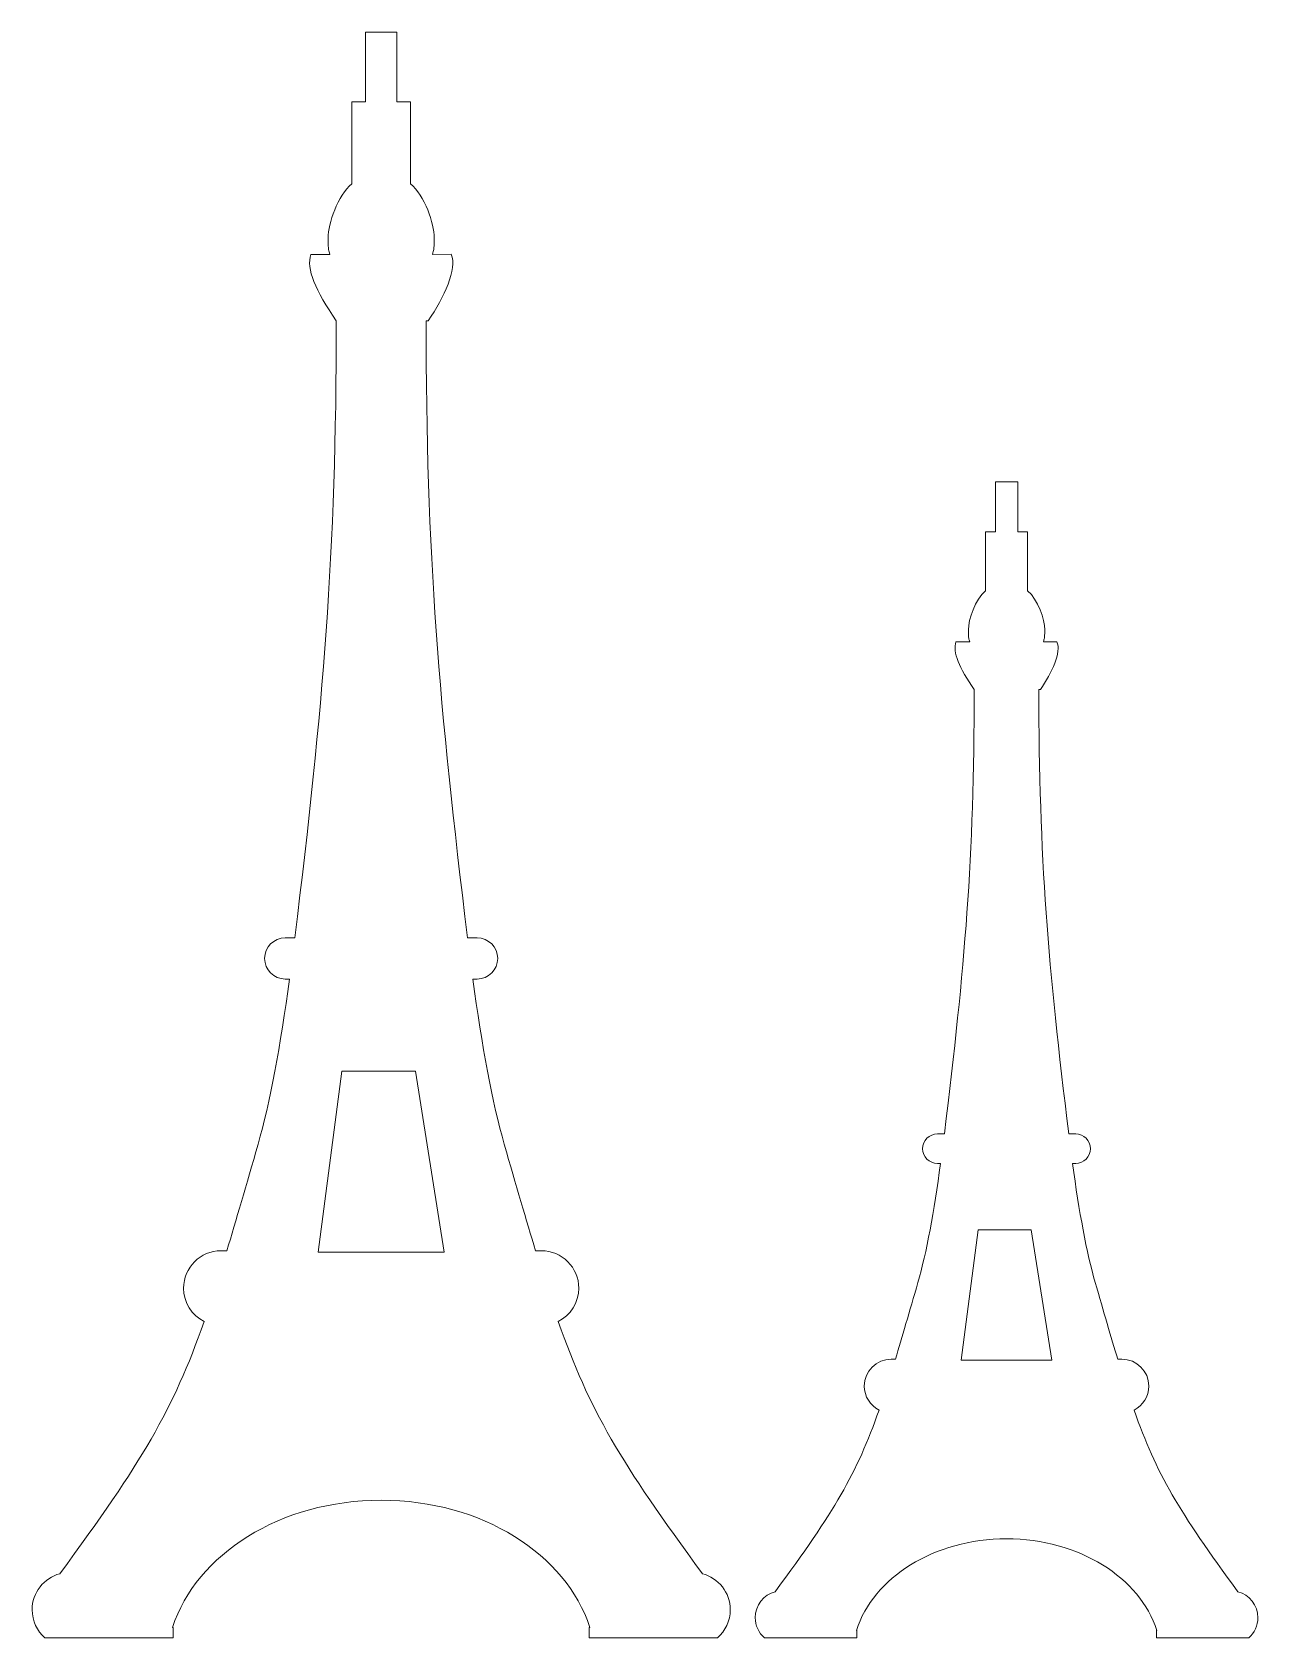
# Model space of a CAD drawing. Header units: centimetres. Extents: x -9.8 to 9.3, y -8.1 to 16.9.
import ezdxf

# ---------------------------------------------------------------- set-up
doc = ezdxf.new("R2010")
doc.units = ezdxf.units.CM
doc.header["$MEASUREMENT"] = 0
doc.layers.add('Camada 1', color=7, linetype='Continuous')

msp = doc.modelspace()

# ---------------------------------------------------------------- linework, layer by layer
at = {"layer": 'Camada 1', "color": 14, "lineweight": 20}
for points, knots in [([(-5.85242, 2.80512), (-5.85242, 2.80512), (-5.70225, 2.80512), (-5.70225, 2.80512), (-5.70225, 2.80512), (-5.26149, 6.41367), (-5.05663, 8.74744), (-5.05663, 12.41283), (-5.05663, 12.41283), (-5.37921, 12.87903), (-5.53278, 13.22818), (-5.45121, 13.44218), (-5.45121, 13.44218), (-5.45121, 13.44218), (-5.15479, 13.44243), (-5.15479, 13.44243), (-5.15479, 13.44243), (-5.17303, 13.52585), (-5.1828, 13.48328), (-5.1828, 13.70403), (-5.1828, 13.70403), (-5.1828, 13.92479), (-5.03629, 14.36428), (-4.81402, 14.54505), (-4.81402, 14.54505), (-4.81402, 14.54505), (-4.81402, 15.81968), (-4.81402, 15.81968), (-4.81402, 15.81968), (-4.81402, 15.81968), (-4.60051, 15.81968), (-4.60051, 15.81968), (-4.60051, 15.81968), (-4.60051, 15.81968), (-4.60051, 16.90665), (-4.60051, 16.90665), (-4.60051, 16.90665), (-4.60051, 16.90665), (-4.11528, 16.90665), (-4.11528, 16.90665), (-4.11528, 16.90665), (-4.11528, 16.90665), (-4.11528, 15.81968), (-4.11528, 15.81968), (-4.11528, 15.81968), (-4.11528, 15.81968), (-3.90175, 15.81968), (-3.90175, 15.81968), (-3.90175, 15.81968), (-3.90175, 15.81968), (-3.90175, 14.54505), (-3.90175, 14.54505), (-3.90175, 14.54505), (-3.67951, 14.3642), (-3.53299, 13.92399), (-3.53299, 13.70403), (-3.53299, 13.70403), (-3.53299, 13.48407), (-3.5424, 13.52893), (-3.56004, 13.44682), (-3.56004, 13.44682), (-3.56004, 13.44682), (-3.26763, 13.44707), (-3.26763, 13.44707), (-3.26763, 13.44707), (-3.1706, 13.22059), (-3.37437, 12.77583), (-3.62671, 12.41353), (-3.62671, 12.41353), (-3.62671, 12.41353), (-3.65913, 12.41308), (-3.65913, 12.41308), (-3.65913, 12.41308), (-3.65913, 8.74753), (-3.45434, 6.41382), (-3.01355, 2.80512), (-3.01355, 2.80512), (-3.01355, 2.80512), (-2.86334, 2.80512), (-2.86334, 2.80512), (-2.86334, 2.80512), (-2.68718, 2.80512), (-2.54307, 2.661), (-2.54307, 2.48487), (-2.54307, 2.48487), (-2.54307, 2.48487), (-2.54307, 2.48487), (-2.54307, 2.48487), (-2.54307, 2.48487), (-2.54307, 2.30871), (-2.68718, 2.16462), (-2.86334, 2.16462), (-2.86334, 2.16462), (-2.86334, 2.16462), (-2.93093, 2.16462), (-2.93093, 2.16462), (-2.93093, 2.16462), (-2.78935, 1.12585), (-2.62711, 0.2315), (-2.44168, -0.40714), (-2.44168, -0.40714), (-2.25547, -1.04855), (-2.09878, -1.59092), (-1.95523, -2.06546), (-1.95523, -2.06546), (-1.95523, -2.06546), (-1.86435, -2.06546), (-1.86435, -2.06546), (-1.86435, -2.06546), (-1.54375, -2.06546), (-1.28143, -2.32778), (-1.28143, -2.64837), (-1.28143, -2.64837), (-1.28143, -2.64837), (-1.28143, -2.64837), (-1.28143, -2.64837), (-1.28143, -2.64837), (-1.28143, -2.87423), (-1.4116, -3.07112), (-1.60062, -3.16782), (-1.60062, -3.16782), (-1.11893, -4.54403), (-0.62795, -5.36768), (0.64421, -7.09399), (0.64421, -7.09399), (0.89252, -7.16045), (1.07684, -7.38803), (1.07684, -7.65659), (1.07684, -7.65659), (1.07684, -7.65659), (1.07684, -7.65659), (1.07684, -7.65659), (1.07684, -7.65659), (1.07684, -7.83008), (0.99995, -7.98645), (0.87858, -8.09335), (0.87858, -8.09335), (0.87858, -8.09335), (-1.11742, -8.09335), (-1.11742, -8.09335), (-1.11742, -8.09335), (-1.11742, -8.09335), (-1.11861, -7.92976), (-1.11861, -7.92976), (-1.11861, -7.92976), (-1.11861, -7.92976), (-1.11027, -7.93086), (-1.11027, -7.93086), (-1.11027, -7.93086), (-1.47496, -6.79277), (-2.79059, -5.94996), (-4.3579, -5.94996), (-4.3579, -5.94996), (-5.92519, -5.94996), (-7.24083, -6.79277), (-7.60551, -7.93086), (-7.60551, -7.93086), (-7.60551, -7.93086), (-7.59718, -7.92976), (-7.59718, -7.92976), (-7.59718, -7.92976), (-7.59718, -7.92976), (-7.59837, -8.09335), (-7.59837, -8.09335), (-7.59837, -8.09335), (-7.59837, -8.09335), (-9.59435, -8.09335), (-9.59435, -8.09335), (-9.59435, -8.09335), (-9.71573, -7.98645), (-9.79262, -7.83008), (-9.79262, -7.65659), (-9.79262, -7.65659), (-9.79262, -7.65659), (-9.79262, -7.65659), (-9.79262, -7.65659), (-9.79262, -7.65659), (-9.79262, -7.38803), (-9.60834, -7.16045), (-9.36001, -7.09399), (-9.36001, -7.09399), (-8.08781, -5.36768), (-7.59685, -4.54403), (-7.11518, -3.16782), (-7.11518, -3.16782), (-7.30419, -3.07117), (-7.43431, -2.87423), (-7.43431, -2.64837), (-7.43431, -2.64837), (-7.43431, -2.64837), (-7.43431, -2.64837), (-7.43431, -2.64837), (-7.43431, -2.64837), (-7.43431, -2.32778), (-7.17201, -2.06546), (-6.85143, -2.06546), (-6.85143, -2.06546), (-6.85143, -2.06546), (-6.76056, -2.06546), (-6.76056, -2.06546), (-6.76056, -2.06546), (-6.617, -1.59092), (-6.46032, -1.04855), (-6.2741, -0.40714), (-6.2741, -0.40714), (-6.08867, 0.2315), (-5.92644, 1.12585), (-5.78485, 2.16462), (-5.78485, 2.16462), (-5.78485, 2.16462), (-5.85242, 2.16462), (-5.85242, 2.16462), (-5.85242, 2.16462), (-6.02857, 2.16462), (-6.17269, 2.30871), (-6.17269, 2.48487), (-6.17269, 2.48487), (-6.17269, 2.48487), (-6.17269, 2.48487), (-6.17269, 2.48487), (-6.17269, 2.48487), (-6.17269, 2.661), (-6.02857, 2.80512), (-5.85242, 2.80512)], [0, 0, 0, 0, 0.01754386, 0.01754386, 0.01754386, 0.01754386, 0.03508772, 0.03508772, 0.03508772, 0.03508772, 0.05263158, 0.05263158, 0.05263158, 0.05263158, 0.07017544, 0.07017544, 0.07017544, 0.07017544, 0.0877193, 0.0877193, 0.0877193, 0.0877193, 0.10526316, 0.10526316, 0.10526316, 0.10526316, 0.12280702, 0.12280702, 0.12280702, 0.12280702, 0.14035088, 0.14035088, 0.14035088, 0.14035088, 0.15789474, 0.15789474, 0.15789474, 0.15789474, 0.1754386, 0.1754386, 0.1754386, 0.1754386, 0.19298246, 0.19298246, 0.19298246, 0.19298246, 0.21052632, 0.21052632, 0.21052632, 0.21052632, 0.22807018, 0.22807018, 0.22807018, 0.22807018, 0.24561404, 0.24561404, 0.24561404, 0.24561404, 0.26315789, 0.26315789, 0.26315789, 0.26315789, 0.28070175, 0.28070175, 0.28070175, 0.28070175, 0.29824561, 0.29824561, 0.29824561, 0.29824561, 0.31578947, 0.31578947, 0.31578947, 0.31578947, 0.33333333, 0.33333333, 0.33333333, 0.33333333, 0.35087719, 0.35087719, 0.35087719, 0.35087719, 0.36842105, 0.36842105, 0.36842105, 0.36842105, 0.38596491, 0.38596491, 0.38596491, 0.38596491, 0.40350877, 0.40350877, 0.40350877, 0.40350877, 0.42105263, 0.42105263, 0.42105263, 0.42105263, 0.43859649, 0.43859649, 0.43859649, 0.43859649, 0.45614035, 0.45614035, 0.45614035, 0.45614035, 0.47368421, 0.47368421, 0.47368421, 0.47368421, 0.49122807, 0.49122807, 0.49122807, 0.49122807, 0.50877193, 0.50877193, 0.50877193, 0.50877193, 0.52631579, 0.52631579, 0.52631579, 0.52631579, 0.54385965, 0.54385965, 0.54385965, 0.54385965, 0.56140351, 0.56140351, 0.56140351, 0.56140351, 0.57894737, 0.57894737, 0.57894737, 0.57894737, 0.59649123, 0.59649123, 0.59649123, 0.59649123, 0.61403509, 0.61403509, 0.61403509, 0.61403509, 0.63157895, 0.63157895, 0.63157895, 0.63157895, 0.64912281, 0.64912281, 0.64912281, 0.64912281, 0.66666667, 0.66666667, 0.66666667, 0.66666667, 0.68421053, 0.68421053, 0.68421053, 0.68421053, 0.70175439, 0.70175439, 0.70175439, 0.70175439, 0.71929825, 0.71929825, 0.71929825, 0.71929825, 0.73684211, 0.73684211, 0.73684211, 0.73684211, 0.75438596, 0.75438596, 0.75438596, 0.75438596, 0.77192982, 0.77192982, 0.77192982, 0.77192982, 0.78947368, 0.78947368, 0.78947368, 0.78947368, 0.80701754, 0.80701754, 0.80701754, 0.80701754, 0.8245614, 0.8245614, 0.8245614, 0.8245614, 0.84210526, 0.84210526, 0.84210526, 0.84210526, 0.85964912, 0.85964912, 0.85964912, 0.85964912, 0.87719298, 0.87719298, 0.87719298, 0.87719298, 0.89473684, 0.89473684, 0.89473684, 0.89473684, 0.9122807, 0.9122807, 0.9122807, 0.9122807, 0.92982456, 0.92982456, 0.92982456, 0.92982456, 0.94736842, 0.94736842, 0.94736842, 0.94736842, 0.96491228, 0.96491228, 0.96491228, 0.96491228, 1, 1, 1, 1]), ([(4.30272, -0.24645), (4.30272, -0.24645), (4.41084, -0.24645), (4.41084, -0.24645), (4.41084, -0.24645), (4.72819, 2.35171), (4.87569, 4.03202), (4.87569, 6.6711), (4.87569, 6.6711), (4.64343, 7.00676), (4.53286, 7.25815), (4.59159, 7.41224), (4.59159, 7.41224), (4.59159, 7.41224), (4.80501, 7.41241), (4.80501, 7.41241), (4.80501, 7.41241), (4.79188, 7.47248), (4.78485, 7.44182), (4.78485, 7.60077), (4.78485, 7.60077), (4.78485, 7.75971), (4.89033, 8.07614), (5.05037, 8.2063), (5.05037, 8.2063), (5.05037, 8.2063), (5.05037, 9.12403), (5.05037, 9.12403), (5.05037, 9.12403), (5.05037, 9.12403), (5.20409, 9.12403), (5.20409, 9.12403), (5.20409, 9.12403), (5.20409, 9.12403), (5.20409, 9.90665), (5.20409, 9.90665), (5.20409, 9.90665), (5.20409, 9.90665), (5.55346, 9.90665), (5.55346, 9.90665), (5.55346, 9.90665), (5.55346, 9.90665), (5.55346, 9.12403), (5.55346, 9.12403), (5.55346, 9.12403), (5.55346, 9.12403), (5.7072, 9.12403), (5.7072, 9.12403), (5.7072, 9.12403), (5.7072, 9.12403), (5.7072, 8.2063), (5.7072, 8.2063), (5.7072, 8.2063), (5.86722, 8.07609), (5.97271, 7.75913), (5.97271, 7.60077), (5.97271, 7.60077), (5.97271, 7.44239), (5.96593, 7.47469), (5.95324, 7.41558), (5.95324, 7.41558), (5.95324, 7.41558), (6.16377, 7.41575), (6.16377, 7.41575), (6.16377, 7.41575), (6.23363, 7.25269), (6.08691, 6.93246), (5.90523, 6.67161), (5.90523, 6.67161), (5.90523, 6.67161), (5.88189, 6.67128), (5.88189, 6.67128), (5.88189, 6.67128), (5.88189, 4.03208), (6.02934, 2.35181), (6.34671, -0.24645), (6.34671, -0.24645), (6.34671, -0.24645), (6.45486, -0.24645), (6.45486, -0.24645), (6.45486, -0.24645), (6.58169, -0.24645), (6.68545, -0.35022), (6.68545, -0.47703), (6.68545, -0.47703), (6.68545, -0.47703), (6.68545, -0.47703), (6.68545, -0.47703), (6.68545, -0.47703), (6.68545, -0.60387), (6.58169, -0.70761), (6.45486, -0.70761), (6.45486, -0.70761), (6.45486, -0.70761), (6.40619, -0.70761), (6.40619, -0.70761), (6.40619, -0.70761), (6.50813, -1.45552), (6.62494, -2.09946), (6.75845, -2.55928), (6.75845, -2.55928), (6.89252, -3.0211), (7.00534, -3.4116), (7.10869, -3.75327), (7.10869, -3.75327), (7.10869, -3.75327), (7.17413, -3.75327), (7.17413, -3.75327), (7.17413, -3.75327), (7.40497, -3.75327), (7.59383, -3.94214), (7.59383, -4.17297), (7.59383, -4.17297), (7.59383, -4.17297), (7.59383, -4.17297), (7.59383, -4.17297), (7.59383, -4.17297), (7.59383, -4.33559), (7.50011, -4.47735), (7.36402, -4.54697), (7.36402, -4.54697), (7.71083, -5.53784), (8.06434, -6.13087), (8.9803, -7.37381), (8.9803, -7.37381), (9.15908, -7.42167), (9.29178, -7.58552), (9.29178, -7.77889), (9.29178, -7.77889), (9.29178, -7.77889), (9.29178, -7.77889), (9.29178, -7.77889), (9.29178, -7.77889), (9.29178, -7.9038), (9.23642, -8.01638), (9.14904, -8.09335), (9.14904, -8.09335), (9.14904, -8.09335), (7.71192, -8.09335), (7.71192, -8.09335), (7.71192, -8.09335), (7.71192, -8.09335), (7.71106, -7.97556), (7.71106, -7.97556), (7.71106, -7.97556), (7.71106, -7.97556), (7.71707, -7.97636), (7.71707, -7.97636), (7.71707, -7.97636), (7.45449, -7.15693), (6.50724, -6.55011), (5.37877, -6.55011), (5.37877, -6.55011), (4.25032, -6.55011), (3.30306, -7.15693), (3.04049, -7.97636), (3.04049, -7.97636), (3.04049, -7.97636), (3.04649, -7.97556), (3.04649, -7.97556), (3.04649, -7.97556), (3.04649, -7.97556), (3.04564, -8.09335), (3.04564, -8.09335), (3.04564, -8.09335), (3.04564, -8.09335), (1.60853, -8.09335), (1.60853, -8.09335), (1.60853, -8.09335), (1.52114, -8.01638), (1.46578, -7.9038), (1.46578, -7.77889), (1.46578, -7.77889), (1.46578, -7.77889), (1.46578, -7.77889), (1.46578, -7.77889), (1.46578, -7.77889), (1.46578, -7.58552), (1.59845, -7.42167), (1.77725, -7.37381), (1.77725, -7.37381), (2.69324, -6.13087), (3.04673, -5.53784), (3.39353, -4.54697), (3.39353, -4.54697), (3.25744, -4.47738), (3.16375, -4.33559), (3.16375, -4.17297), (3.16375, -4.17297), (3.16375, -4.17297), (3.16375, -4.17297), (3.16375, -4.17297), (3.16375, -4.17297), (3.16375, -3.94214), (3.35261, -3.75327), (3.58343, -3.75327), (3.58343, -3.75327), (3.58343, -3.75327), (3.64886, -3.75327), (3.64886, -3.75327), (3.64886, -3.75327), (3.75222, -3.4116), (3.86503, -3.0211), (3.99911, -2.55928), (3.99911, -2.55928), (4.13262, -2.09946), (4.24943, -1.45552), (4.35137, -0.70761), (4.35137, -0.70761), (4.35137, -0.70761), (4.30272, -0.70761), (4.30272, -0.70761), (4.30272, -0.70761), (4.17589, -0.70761), (4.07212, -0.60387), (4.07212, -0.47703), (4.07212, -0.47703), (4.07212, -0.47703), (4.07212, -0.47703), (4.07212, -0.47703), (4.07212, -0.47703), (4.07212, -0.35022), (4.17589, -0.24645), (4.30272, -0.24645)], [0, 0, 0, 0, 0.01754386, 0.01754386, 0.01754386, 0.01754386, 0.03508772, 0.03508772, 0.03508772, 0.03508772, 0.05263158, 0.05263158, 0.05263158, 0.05263158, 0.07017544, 0.07017544, 0.07017544, 0.07017544, 0.0877193, 0.0877193, 0.0877193, 0.0877193, 0.10526316, 0.10526316, 0.10526316, 0.10526316, 0.12280702, 0.12280702, 0.12280702, 0.12280702, 0.14035088, 0.14035088, 0.14035088, 0.14035088, 0.15789474, 0.15789474, 0.15789474, 0.15789474, 0.1754386, 0.1754386, 0.1754386, 0.1754386, 0.19298246, 0.19298246, 0.19298246, 0.19298246, 0.21052632, 0.21052632, 0.21052632, 0.21052632, 0.22807018, 0.22807018, 0.22807018, 0.22807018, 0.24561404, 0.24561404, 0.24561404, 0.24561404, 0.26315789, 0.26315789, 0.26315789, 0.26315789, 0.28070175, 0.28070175, 0.28070175, 0.28070175, 0.29824561, 0.29824561, 0.29824561, 0.29824561, 0.31578947, 0.31578947, 0.31578947, 0.31578947, 0.33333333, 0.33333333, 0.33333333, 0.33333333, 0.35087719, 0.35087719, 0.35087719, 0.35087719, 0.36842105, 0.36842105, 0.36842105, 0.36842105, 0.38596491, 0.38596491, 0.38596491, 0.38596491, 0.40350877, 0.40350877, 0.40350877, 0.40350877, 0.42105263, 0.42105263, 0.42105263, 0.42105263, 0.43859649, 0.43859649, 0.43859649, 0.43859649, 0.45614035, 0.45614035, 0.45614035, 0.45614035, 0.47368421, 0.47368421, 0.47368421, 0.47368421, 0.49122807, 0.49122807, 0.49122807, 0.49122807, 0.50877193, 0.50877193, 0.50877193, 0.50877193, 0.52631579, 0.52631579, 0.52631579, 0.52631579, 0.54385965, 0.54385965, 0.54385965, 0.54385965, 0.56140351, 0.56140351, 0.56140351, 0.56140351, 0.57894737, 0.57894737, 0.57894737, 0.57894737, 0.59649123, 0.59649123, 0.59649123, 0.59649123, 0.61403509, 0.61403509, 0.61403509, 0.61403509, 0.63157895, 0.63157895, 0.63157895, 0.63157895, 0.64912281, 0.64912281, 0.64912281, 0.64912281, 0.66666667, 0.66666667, 0.66666667, 0.66666667, 0.68421053, 0.68421053, 0.68421053, 0.68421053, 0.70175439, 0.70175439, 0.70175439, 0.70175439, 0.71929825, 0.71929825, 0.71929825, 0.71929825, 0.73684211, 0.73684211, 0.73684211, 0.73684211, 0.75438596, 0.75438596, 0.75438596, 0.75438596, 0.77192982, 0.77192982, 0.77192982, 0.77192982, 0.78947368, 0.78947368, 0.78947368, 0.78947368, 0.80701754, 0.80701754, 0.80701754, 0.80701754, 0.8245614, 0.8245614, 0.8245614, 0.8245614, 0.84210526, 0.84210526, 0.84210526, 0.84210526, 0.85964912, 0.85964912, 0.85964912, 0.85964912, 0.87719298, 0.87719298, 0.87719298, 0.87719298, 0.89473684, 0.89473684, 0.89473684, 0.89473684, 0.9122807, 0.9122807, 0.9122807, 0.9122807, 0.92982456, 0.92982456, 0.92982456, 0.92982456, 0.94736842, 0.94736842, 0.94736842, 0.94736842, 0.96491228, 0.96491228, 0.96491228, 0.96491228, 1, 1, 1, 1]), ([(-4.9693, 0.72743), (-4.9693, 0.72743), (-3.82413, 0.72743), (-3.82413, 0.72743), (-3.82413, 0.72743), (-3.82413, 0.72743), (-3.3777, -2.08698), (-3.3777, -2.08698), (-3.3777, -2.08698), (-3.3777, -2.08698), (-5.33809, -2.08698), (-5.33809, -2.08698), (-5.33809, -2.08698), (-5.33809, -2.08698), (-4.9693, 0.72743), (-4.9693, 0.72743)], [0, 0, 0, 0, 0.2, 0.2, 0.2, 0.2, 0.4, 0.4, 0.4, 0.4, 0.6, 0.6, 0.6, 0.6, 1, 1, 1, 1]), ([(4.93856, -1.74239), (4.93856, -1.74239), (5.76309, -1.74239), (5.76309, -1.74239), (5.76309, -1.74239), (5.76309, -1.74239), (6.08452, -3.76876), (6.08452, -3.76876), (6.08452, -3.76876), (6.08452, -3.76876), (4.67304, -3.76876), (4.67304, -3.76876), (4.67304, -3.76876), (4.67304, -3.76876), (4.93856, -1.74239), (4.93856, -1.74239)], [0, 0, 0, 0, 0.2, 0.2, 0.2, 0.2, 0.4, 0.4, 0.4, 0.4, 0.6, 0.6, 0.6, 0.6, 1, 1, 1, 1])]:
    msp.add_open_spline(points, degree=3, knots=knots, dxfattribs=at)

doc.saveas('drawing.dxf')
